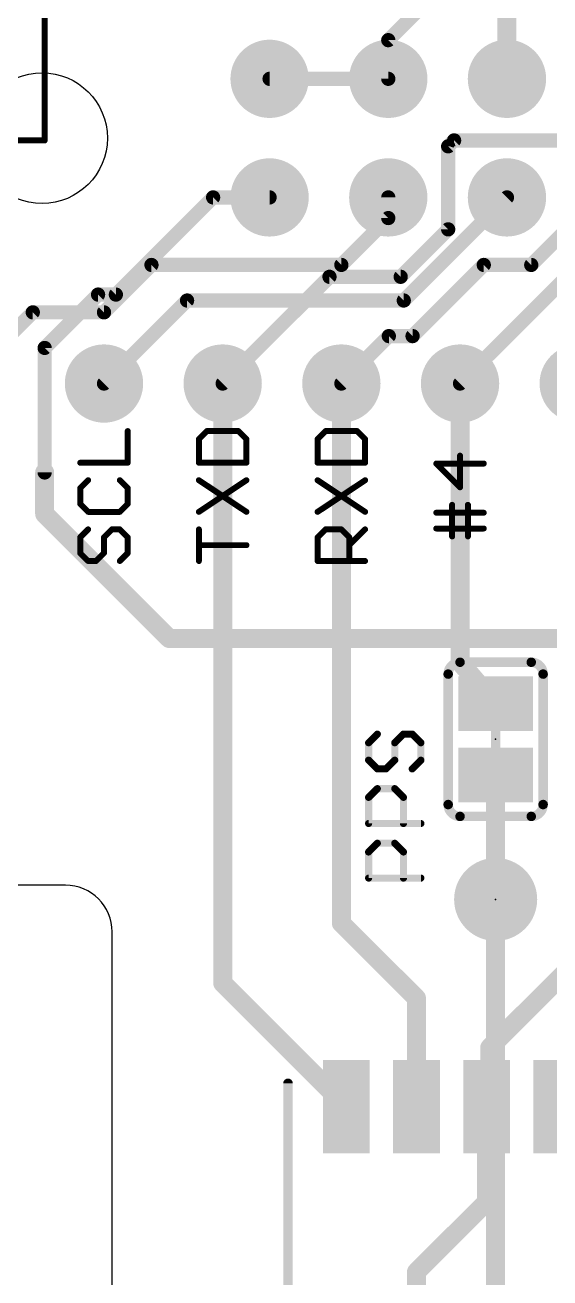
# Model space of a CAD drawing. Extents: x -16.4 to 65.3, y 1 to 69.7.
# Drawn here: x 3.39 to 14.62, y 29.1 to 55.94 of the extents above; entities that cross this region are included whole.
import ezdxf

# ---------------------------------------------------------------- set-up
doc = ezdxf.new("R2010")
doc.units = 0
for name, color, linetype in [('1', 12, 'CONTINUOUS'), ('16', 132, 'CONTINUOUS'), ('17', 110, 'CONTINUOUS'), ('20', 40, 'CONTINUOUS'), ('21', 40, 'CONTINUOUS'), ('23', 53, 'CONTINUOUS'), ('47', 253, 'CONTINUOUS')]:
    doc.layers.add(name, color=color, linetype=linetype)

# ---------------------------------------------------------------- blocks, each defined once
blk = doc.blocks.new('ROUNDP')
at = {"const_width": 0.5}
blk.add_lwpolyline([(0, -0.25, 1), (0, 0.25, 1), (0, -0.25)], format="xyb", dxfattribs=at)
blk = doc.blocks.new('RECT')
blk.add_solid([(-0.5, -0.5), (0.5, -0.5), (-0.5, 0.5), (0.5, 0.5)])

msp = doc.modelspace()

# ---------------------------------------------------------------- linework, layer by layer
at = {"layer": '1'}
for points, const_width in [([(11.938, 56.388), (11.164, 55.614)], 0.3048), ([(11.164, 55.614), (11.164, 54.786)], 0.3048), ([(11.164, 51.804), (11.164, 52.246)], 0.3048), ([(11.496, 50.038), (13.704, 52.246)], 0.3048), ([(10.16, 50.8), (11.164, 51.804)], 0.3048), ([(12.7, 48.26), (16.244, 51.804)], 0.3048), ([(14.224, 50.8), (14.986, 51.562)], 0.3048), ([(5.08, 49.784), (6.096, 50.8)], 0.3048), ([(6.096, 50.8), (10.16, 50.8)], 0.3048), ([(11.684, 49.276), (13.208, 50.8)], 0.3048), ([(13.208, 50.8), (14.224, 50.8)], 0.3048), ([(5.08, 48.26), (6.858, 50.038)], 0.3048), ([(6.858, 50.038), (11.496, 50.038)], 0.3048), ([(2.54, 48.768), (3.556, 49.784)], 0.3048), ([(3.556, 49.784), (5.08, 49.784)], 0.3048), ([(10.16, 48.26), (11.176, 49.276)], 0.3048), ([(11.176, 49.276), (11.684, 49.276)], 0.3048), ([(7.62, 35.421), (7.62, 48.26)], 0.4064), ([(10.16, 36.703), (10.16, 48.26)], 0.4064), ([(12.7, 48.26), (12.7, 42.291)], 0.4064), ([(12.7, 42.291), (13.462, 41.402)], 0.4064), ([(13.462, 39.878), (13.462, 37.211)], 0.4064), ([(11.768, 35.095), (10.16, 36.703)], 0.4064), ([(15.748, 36.449), (13.335, 34.036)], 0.4064), ([(10.268, 32.773), (7.62, 35.421)], 0.4064), ([(11.768, 32.773), (11.768, 35.095)], 0.4064), ([(13.335, 34.036), (13.335, 32.84)], 0.4064), ([(13.335, 32.84), (13.268, 32.773)], 0.4064), ([(13.268, 32.773), (13.268, 30.734)], 0.4064), ([(13.268, 30.734), (11.768, 29.234)], 0.4064), ([(11.768, 29.234), (11.768, 19.22)], 0.4064)]:
    msp.add_lwpolyline(points, dxfattribs=dict(at, const_width=const_width))
for points, const_width in [([(11.2402, 55.614, 1), (11.0878, 55.614)], 0.1524), ([(11.1101, 55.6679, 1), (11.2179, 55.5601)], 0.1524), ([(11.0878, 54.786, 1), (11.2402, 54.786)], 0.1524), ([(11.2402, 52.246, 1), (11.0878, 52.246)], 0.1524), ([(13.7579, 52.1921, 1), (13.6501, 52.2999)], 0.1524), ([(11.0878, 51.804, 1), (11.2402, 51.804)], 0.1524), ([(11.2179, 51.7501, 1), (11.1101, 51.8579)], 0.1524), ([(6.096, 50.8762, 1), (6.096, 50.7238)], 0.1524), ([(6.1499, 50.7461, 1), (6.0421, 50.8539)], 0.1524), ([(10.1061, 50.8539, 1), (10.2139, 50.7461)], 0.1524), ([(10.16, 50.7238, 1), (10.16, 50.8762)], 0.1524), ([(13.208, 50.8762, 1), (13.208, 50.7238)], 0.1524), ([(13.2619, 50.7461, 1), (13.1541, 50.8539)], 0.1524), ([(14.1701, 50.8539, 1), (14.2779, 50.7461)], 0.1524), ([(14.224, 50.7238, 1), (14.224, 50.8762)], 0.1524), ([(6.858, 50.1142, 1), (6.858, 49.9618)], 0.1524), ([(6.9119, 49.9841, 1), (6.8041, 50.0919)], 0.1524), ([(11.496, 49.9618, 1), (11.496, 50.1142)], 0.1524), ([(3.556, 49.8602, 1), (3.556, 49.7078)], 0.1524), ([(3.6099, 49.7301, 1), (3.5021, 49.8379)], 0.1524), ([(5.0261, 49.8379, 1), (5.1339, 49.7301)], 0.1524), ([(5.08, 49.7078, 1), (5.08, 49.8602)], 0.1524), ([(11.4421, 50.0919, 1), (11.5499, 49.9841)], 0.1524), ([(11.176, 49.3522, 1), (11.176, 49.1998)], 0.1524), ([(11.2299, 49.2221, 1), (11.1221, 49.3299)], 0.1524), ([(11.6301, 49.3299, 1), (11.7379, 49.2221)], 0.1524), ([(11.684, 49.1998, 1), (11.684, 49.3522)], 0.1524), ([(5.0261, 48.3139, 1), (5.1339, 48.2061)], 0.1524), ([(7.7216, 48.26, 1), (7.5184, 48.26)], 0.2032), ([(10.2616, 48.26, 1), (10.0584, 48.26)], 0.2032), ([(10.1061, 48.3139, 1), (10.2139, 48.2061)], 0.1524), ([(12.8016, 48.26, 1), (12.5984, 48.26)], 0.2032), ([(12.6461, 48.3139, 1), (12.7539, 48.2061)], 0.1524), ([(12.7771, 42.3571, 1), (12.6229, 42.2249)], 0.2032), ([(12.5984, 42.291, 1), (12.8016, 42.291)], 0.2032), ([(13.3849, 41.3359, 1), (13.5391, 41.4681)], 0.2032), ([(13.5636, 39.878, 1), (13.3604, 39.878)], 0.2032), ([(13.3604, 37.211, 1), (13.5636, 37.211)], 0.2032), ([(10.0584, 36.703, 1), (10.2616, 36.703)], 0.2032), ([(10.2318, 36.7748, 1), (10.0882, 36.6312)], 0.2032), ([(7.5184, 35.421, 1), (7.7216, 35.421)], 0.2032), ([(7.6918, 35.4928, 1), (7.5482, 35.3492)], 0.2032), ([(11.8696, 35.095, 1), (11.6664, 35.095)], 0.2032), ([(11.6962, 35.0232, 1), (11.8398, 35.1668)], 0.2032), ([(13.4366, 34.036, 1), (13.2334, 34.036)], 0.2032), ([(13.2632, 34.1078, 1), (13.4068, 33.9642)], 0.2032), ([(13.4068, 32.7682, 1), (13.2632, 32.9118)], 0.2032), ([(10.1962, 32.7012, 1), (10.3398, 32.8448)], 0.2032), ([(11.6664, 32.773, 1), (11.8696, 32.773)], 0.2032), ([(13.3696, 32.773, 1), (13.1664, 32.773)], 0.2032), ([(13.1962, 32.8448, 1), (13.3398, 32.7012)], 0.2032), ([(13.2334, 32.84, 1), (13.4366, 32.84)], 0.2032), ([(13.3398, 30.6622, 1), (13.1962, 30.8058)], 0.2032), ([(13.1664, 30.734, 1), (13.3696, 30.734)], 0.2032), ([(11.8696, 29.234, 1), (11.6664, 29.234)], 0.2032), ([(11.6962, 29.3058, 1), (11.8398, 29.1622)], 0.2032)]:
    msp.add_lwpolyline(points, format="xyb", dxfattribs=dict(at, const_width=const_width))
at = {"layer": '16'}
for points, const_width in [([(13.704, 54.786), (13.704, 56.388)], 0.4064), ([(11.164, 54.786), (8.624, 54.786)], 0.3048), ([(12.446, 53.34), (12.573, 53.467)], 0.3048), ([(12.446, 51.562), (12.446, 53.34)], 0.3048), ([(12.573, 53.467), (14.859, 53.467)], 0.3048), ([(7.415, 52.246), (5.334, 50.165)], 0.3048), ([(8.624, 52.246), (7.415, 52.246)], 0.3048), ([(11.43, 50.546), (12.446, 51.562)], 0.3048), ([(7.62, 48.26), (9.906, 50.546)], 0.3048), ([(9.906, 50.546), (11.43, 50.546)], 0.3048), ([(4.953, 50.165), (3.81, 49.022)], 0.3048), ([(5.334, 50.165), (4.953, 50.165)], 0.3048), ([(3.81, 49.022), (3.81, 46.355)], 0.3048), ([(3.81, 46.355), (3.81, 45.466)], 0.4064), ([(3.81, 45.466), (6.477, 42.799)], 0.4064), ([(6.477, 42.799), (19.812, 42.799)], 0.4064), ([(13.462, 37.211), (13.462, 20.32)], 0.4064)]:
    msp.add_lwpolyline(points, dxfattribs=dict(at, const_width=const_width))
for points, const_width in [([(8.624, 54.8622, 1), (8.624, 54.7098)], 0.1524), ([(11.164, 54.7098, 1), (11.164, 54.8622)], 0.1524), ([(13.6024, 54.786, 1), (13.8056, 54.786)], 0.2032), ([(12.5222, 53.34, 1), (12.3698, 53.34)], 0.1524), ([(12.3921, 53.3939, 1), (12.4999, 53.2861)], 0.1524), ([(12.573, 53.5432, 1), (12.573, 53.3908)], 0.1524), ([(12.6269, 53.4131, 1), (12.5191, 53.5209)], 0.1524), ([(7.415, 52.3222, 1), (7.415, 52.1698)], 0.1524), ([(7.4689, 52.1921, 1), (7.3611, 52.2999)], 0.1524), ([(8.624, 52.1698, 1), (8.624, 52.3222)], 0.1524), ([(12.3698, 51.562, 1), (12.5222, 51.562)], 0.1524), ([(12.4999, 51.5081, 1), (12.3921, 51.6159)], 0.1524), ([(9.906, 50.6222, 1), (9.906, 50.4698)], 0.1524), ([(9.9599, 50.4921, 1), (9.8521, 50.5999)], 0.1524), ([(11.3761, 50.5999, 1), (11.4839, 50.4921)], 0.1524), ([(11.43, 50.4698, 1), (11.43, 50.6222)], 0.1524), ([(4.953, 50.2412, 1), (4.953, 50.0888)], 0.1524), ([(5.0069, 50.1111, 1), (4.8991, 50.2189)], 0.1524), ([(5.2801, 50.2189, 1), (5.3879, 50.1111)], 0.1524), ([(5.334, 50.0888, 1), (5.334, 50.2412)], 0.1524), ([(3.8862, 49.022, 1), (3.7338, 49.022)], 0.1524), ([(3.7561, 49.0759, 1), (3.8639, 48.9681)], 0.1524), ([(7.5661, 48.3139, 1), (7.6739, 48.2061)], 0.1524), ([(3.9116, 46.355, 1), (3.7084, 46.355)], 0.2032), ([(3.7338, 46.355, 1), (3.8862, 46.355)], 0.1524), ([(3.8818, 45.5378, 1), (3.7382, 45.3942)], 0.2032), ([(3.7084, 45.466, 1), (3.9116, 45.466)], 0.2032), ([(6.477, 42.9006, 1), (6.477, 42.6974)], 0.2032), ([(6.4052, 42.7272, 1), (6.5488, 42.8708)], 0.2032), ([(13.5636, 37.211, 1), (13.3604, 37.211)], 0.2032)]:
    msp.add_lwpolyline(points, format="xyb", dxfattribs=dict(at, const_width=const_width))
at = {"layer": '20'}
for p, q in [((4.254, 37.516), (0.254, 37.516)), ((5.254, 21.516), (5.254, 36.516))]:
    msp.add_line(p, q, dxfattribs=at)
msp.add_circle((3.754, 53.516), 1.4, dxfattribs=at)
msp.add_arc((4.254, 36.516), 1, 0, 90, dxfattribs=at)
at = {"layer": '21'}
for points, const_width in [([(5.588, 46.5637), (5.588, 47.2416)], 0.127), ([(7.2806, 47.2416), (7.1111, 47.0722)], 0.127), ([(7.9585, 47.2416), (7.2806, 47.2416)], 0.127), ([(8.128, 47.0722), (7.9585, 47.2416)], 0.127), ([(9.8206, 47.2416), (9.6511, 47.0722)], 0.127), ([(10.4985, 47.2416), (9.8206, 47.2416)], 0.127), ([(10.668, 47.0722), (10.4985, 47.2416)], 0.127), ([(7.1111, 47.0722), (7.1111, 46.5637)], 0.127), ([(8.128, 46.5637), (8.128, 47.0722)], 0.127), ([(9.6511, 47.0722), (9.6511, 46.5637)], 0.127), ([(10.668, 46.5637), (10.668, 47.0722)], 0.127), ([(12.6996, 46.0375), (12.6996, 46.7154)], 0.127), ([(4.5711, 46.5637), (5.588, 46.5637)], 0.127), ([(7.1111, 46.5637), (8.128, 46.5637)], 0.127), ([(9.6511, 46.5637), (10.668, 46.5637)], 0.127), ([(13.208, 46.5459), (12.1911, 46.5459)], 0.127), ([(12.1911, 46.5459), (12.6996, 46.0375)], 0.127), ([(4.7406, 46.1892), (4.5711, 46.0197)], 0.127), ([(5.588, 46.0197), (5.4185, 46.1892)], 0.127), ([(7.1111, 45.5113), (8.128, 46.1892)], 0.127), ([(7.1111, 46.1892), (8.128, 45.5113)], 0.127), ([(9.6511, 45.5113), (10.668, 46.1892)], 0.127), ([(9.6511, 46.1892), (10.668, 45.5113)], 0.127), ([(4.5711, 46.0197), (4.5711, 45.6808)], 0.127), ([(5.588, 45.6808), (5.588, 46.0197)], 0.127), ([(4.5711, 45.6808), (4.7406, 45.5113)], 0.127), ([(5.4185, 45.5113), (5.588, 45.6808)], 0.127), ([(12.5301, 45.4935), (12.5301, 45.663)], 0.127), ([(12.869, 44.985), (12.869, 45.663)], 0.127), ([(4.7406, 45.5113), (5.4185, 45.5113)], 0.127), ([(12.1911, 45.4935), (13.208, 45.4935)], 0.127), ([(12.5301, 44.985), (12.5301, 45.4935)], 0.127), ([(4.7406, 45.1367), (4.5711, 44.9672)], 0.127), ([(5.0796, 44.9672), (5.249, 45.1367)], 0.127), ([(5.249, 45.1367), (5.4185, 45.1367)], 0.127), ([(5.4185, 45.1367), (5.588, 44.9672)], 0.127), ([(7.1111, 44.4588), (7.1111, 45.1367)], 0.127), ([(9.6511, 44.9672), (9.8206, 45.1367)], 0.127), ([(9.8206, 45.1367), (10.1596, 45.1367)], 0.127), ([(10.1596, 45.1367), (10.329, 44.9672)], 0.127), ([(10.329, 44.7978), (10.668, 45.1367)], 0.127), ([(13.208, 45.1545), (12.1911, 45.1545)], 0.127), ([(4.5711, 44.9672), (4.5711, 44.6283)], 0.127), ([(5.0796, 44.6283), (5.0796, 44.9672)], 0.127), ([(5.588, 44.9672), (5.588, 44.6283)], 0.127), ([(8.128, 44.7978), (7.1111, 44.7978)], 0.127), ([(9.6511, 44.4588), (9.6511, 44.9672)], 0.127), ([(10.329, 44.9672), (10.329, 44.4588)], 0.127), ([(4.5711, 44.6283), (4.7406, 44.4588)], 0.127), ([(4.9101, 44.4588), (5.0796, 44.6283)], 0.127), ([(5.588, 44.6283), (5.4185, 44.4588)], 0.127), ([(4.7406, 44.4588), (4.9101, 44.4588)], 0.127), ([(10.668, 44.4588), (9.6511, 44.4588)], 0.127), ([(12.446, 39.243), (12.446, 42.037)], 0.2032), ([(12.7, 42.291), (14.224, 42.291)], 0.2032), ([(14.478, 42.037), (14.478, 39.243)], 0.2032), ([(10.9297, 40.7527), (10.7432, 40.5663)], 0.1524), ([(11.3025, 40.5663), (11.489, 40.7527)], 0.1524), ([(11.489, 40.7527), (11.6754, 40.7527)], 0.1524), ([(11.6754, 40.7527), (11.8618, 40.5663)], 0.1524), ([(10.7432, 40.5663), (10.7432, 40.1934)], 0.1524), ([(11.3025, 40.1934), (11.3025, 40.5663)], 0.1524), ([(11.8618, 40.5663), (11.8618, 40.1934)], 0.1524), ([(10.7432, 40.1934), (10.9297, 40.007)], 0.1524), ([(11.1161, 40.007), (11.3025, 40.1934)], 0.1524), ([(11.8618, 40.1934), (11.6754, 40.007)], 0.1524), ([(10.9297, 40.007), (11.1161, 40.007)], 0.1524), ([(10.7432, 39.3969), (10.9297, 39.5833)], 0.1524), ([(10.7432, 38.8376), (10.7432, 39.3969)], 0.1524), ([(10.9297, 39.5833), (11.3025, 39.5833)], 0.1524), ([(11.3025, 39.5833), (11.489, 39.3969)], 0.1524), ([(11.489, 39.3969), (11.489, 38.8376)], 0.1524), ([(11.8618, 38.8376), (10.7432, 38.8376)], 0.1524), ([(12.7, 38.989), (14.224, 38.989)], 0.2032), ([(10.7432, 38.2275), (10.9297, 38.4139)], 0.1524), ([(10.9297, 38.4139), (11.3025, 38.4139)], 0.1524), ([(11.3025, 38.4139), (11.489, 38.2275)], 0.1524), ([(10.7432, 37.6682), (10.7432, 38.2275)], 0.1524), ([(11.489, 38.2275), (11.489, 37.6682)], 0.1524), ([(11.8618, 37.6682), (10.7432, 37.6682)], 0.1524), ([(9.018, 17.273), (9.018, 33.273)], 0.2032)]:
    msp.add_lwpolyline(points, dxfattribs=dict(at, const_width=const_width))
for points, const_width in [([(5.6197, 47.2416, 1), (5.5563, 47.2416)], 0.0635), ([(7.2806, 47.2734, 1), (7.2806, 47.2099)], 0.0635), ([(7.3031, 47.2192, 1), (7.2582, 47.2641)], 0.0635), ([(7.981, 47.2641, 1), (7.9361, 47.2192)], 0.0635), ([(7.9585, 47.2099, 1), (7.9585, 47.2734)], 0.0635), ([(9.8206, 47.2734, 1), (9.8206, 47.2099)], 0.0635), ([(9.8431, 47.2192, 1), (9.7982, 47.2641)], 0.0635), ([(10.521, 47.2641, 1), (10.4761, 47.2192)], 0.0635), ([(10.4985, 47.2099, 1), (10.4985, 47.2734)], 0.0635), ([(7.1429, 47.0722, 1), (7.0794, 47.0722)], 0.0635), ([(7.0887, 47.0946, 1), (7.1336, 47.0497)], 0.0635), ([(8.1598, 47.0722, 1), (8.0962, 47.0722)], 0.0635), ([(8.1055, 47.0497, 1), (8.1505, 47.0946)], 0.0635), ([(9.6829, 47.0722, 1), (9.6194, 47.0722)], 0.0635), ([(9.6287, 47.0946, 1), (9.6736, 47.0497)], 0.0635), ([(10.6998, 47.0722, 1), (10.6363, 47.0722)], 0.0635), ([(10.6455, 47.0497, 1), (10.6905, 47.0946)], 0.0635), ([(12.7313, 46.7154, 1), (12.6678, 46.7154)], 0.0635), ([(4.5711, 46.5955, 1), (4.5711, 46.532)], 0.0635), ([(5.5563, 46.5637, 1), (5.6197, 46.5637)], 0.0635), ([(5.588, 46.532, 1), (5.588, 46.5955)], 0.0635), ([(7.1111, 46.5955, 1), (7.1111, 46.532)], 0.0635), ([(7.0794, 46.5637, 1), (7.1429, 46.5637)], 0.0635), ([(8.0962, 46.5637, 1), (8.1598, 46.5637)], 0.0635), ([(8.128, 46.532, 1), (8.128, 46.5955)], 0.0635), ([(9.6511, 46.5955, 1), (9.6511, 46.532)], 0.0635), ([(9.6194, 46.5637, 1), (9.6829, 46.5637)], 0.0635), ([(10.6363, 46.5637, 1), (10.6998, 46.5637)], 0.0635), ([(10.668, 46.532, 1), (10.668, 46.5955)], 0.0635), ([(12.1911, 46.5777, 1), (12.1911, 46.5142)], 0.0635), ([(12.2136, 46.5684, 1), (12.1687, 46.5235)], 0.0635), ([(13.208, 46.5142, 1), (13.208, 46.5777)], 0.0635), ([(4.7631, 46.1667, 1), (4.7182, 46.2116)], 0.0635), ([(5.441, 46.2116, 1), (5.3961, 46.1667)], 0.0635), ([(7.1287, 46.2156, 1), (7.0935, 46.1628)], 0.0635), ([(8.1456, 46.1628, 1), (8.1104, 46.2156)], 0.0635), ([(9.6687, 46.2156, 1), (9.6335, 46.1628)], 0.0635), ([(10.6856, 46.1628, 1), (10.6504, 46.2156)], 0.0635), ([(4.6029, 46.0197, 1), (4.5394, 46.0197)], 0.0635), ([(4.5487, 46.0422, 1), (4.5936, 45.9973)], 0.0635), ([(5.6197, 46.0197, 1), (5.5563, 46.0197)], 0.0635), ([(5.5655, 45.9973, 1), (5.6105, 46.0422)], 0.0635), ([(12.6678, 46.0375, 1), (12.7313, 46.0375)], 0.0635), ([(12.6771, 46.015, 1), (12.722, 46.06)], 0.0635), ([(4.5394, 45.6808, 1), (4.6029, 45.6808)], 0.0635), ([(4.5936, 45.7032, 1), (4.5487, 45.6583)], 0.0635), ([(5.5563, 45.6808, 1), (5.6197, 45.6808)], 0.0635), ([(5.6105, 45.6583, 1), (5.5655, 45.7032)], 0.0635), ([(12.5618, 45.663, 1), (12.4983, 45.663)], 0.0635), ([(12.9008, 45.663, 1), (12.8373, 45.663)], 0.0635), ([(4.7406, 45.543, 1), (4.7406, 45.4795)], 0.0635), ([(4.7182, 45.4888, 1), (4.7631, 45.5337)], 0.0635), ([(5.3961, 45.5337, 1), (5.441, 45.4888)], 0.0635), ([(5.4185, 45.4795, 1), (5.4185, 45.543)], 0.0635), ([(7.0935, 45.5377, 1), (7.1287, 45.4849)], 0.0635), ([(8.1104, 45.4849, 1), (8.1456, 45.5377)], 0.0635), ([(9.6335, 45.5377, 1), (9.6687, 45.4849)], 0.0635), ([(10.6504, 45.4849, 1), (10.6856, 45.5377)], 0.0635), ([(12.1911, 45.5252, 1), (12.1911, 45.4617)], 0.0635), ([(12.5618, 45.4935, 1), (12.4983, 45.4935)], 0.0635), ([(12.4983, 45.4935, 1), (12.5618, 45.4935)], 0.0635), ([(13.208, 45.4617, 1), (13.208, 45.5252)], 0.0635), ([(4.7631, 45.1143, 1), (4.7182, 45.1592)], 0.0635), ([(5.249, 45.1685, 1), (5.249, 45.105)], 0.0635), ([(5.2715, 45.1143, 1), (5.2266, 45.1592)], 0.0635), ([(5.441, 45.1592, 1), (5.3961, 45.1143)], 0.0635), ([(5.4185, 45.105, 1), (5.4185, 45.1685)], 0.0635), ([(7.1429, 45.1367, 1), (7.0794, 45.1367)], 0.0635), ([(9.8206, 45.1685, 1), (9.8206, 45.105)], 0.0635), ([(9.8431, 45.1143, 1), (9.7982, 45.1592)], 0.0635), ([(10.182, 45.1592, 1), (10.1371, 45.1143)], 0.0635), ([(10.1596, 45.105, 1), (10.1596, 45.1685)], 0.0635), ([(10.6905, 45.1143, 1), (10.6455, 45.1592)], 0.0635), ([(12.1911, 45.1863, 1), (12.1911, 45.1228)], 0.0635), ([(13.208, 45.1228, 1), (13.208, 45.1863)], 0.0635), ([(4.6029, 44.9672, 1), (4.5394, 44.9672)], 0.0635), ([(4.5487, 44.9897, 1), (4.5936, 44.9448)], 0.0635), ([(5.1113, 44.9672, 1), (5.0478, 44.9672)], 0.0635), ([(5.0571, 44.9897, 1), (5.102, 44.9448)], 0.0635), ([(5.6197, 44.9672, 1), (5.5563, 44.9672)], 0.0635), ([(5.5655, 44.9448, 1), (5.6105, 44.9897)], 0.0635), ([(7.1111, 44.8295, 1), (7.1111, 44.766)], 0.0635), ([(8.128, 44.766, 1), (8.128, 44.8295)], 0.0635), ([(9.6829, 44.9672, 1), (9.6194, 44.9672)], 0.0635), ([(9.6287, 44.9897, 1), (9.6736, 44.9448)], 0.0635), ([(10.3608, 44.9672, 1), (10.2973, 44.9672)], 0.0635), ([(10.3066, 44.8202, 1), (10.3515, 44.7753)], 0.0635), ([(10.3066, 44.9448, 1), (10.3515, 44.9897)], 0.0635), ([(12.4983, 44.985, 1), (12.5618, 44.985)], 0.0635), ([(12.8373, 44.985, 1), (12.9008, 44.985)], 0.0635), ([(4.5394, 44.6283, 1), (4.6029, 44.6283)], 0.0635), ([(4.5936, 44.6507, 1), (4.5487, 44.6058)], 0.0635), ([(5.0478, 44.6283, 1), (5.1113, 44.6283)], 0.0635), ([(5.102, 44.6058, 1), (5.0571, 44.6507)], 0.0635), ([(5.5563, 44.6283, 1), (5.6197, 44.6283)], 0.0635), ([(5.6105, 44.6058, 1), (5.5655, 44.6507)], 0.0635), ([(4.7406, 44.4906, 1), (4.7406, 44.4271)], 0.0635), ([(4.7182, 44.4364, 1), (4.7631, 44.4813)], 0.0635), ([(4.8876, 44.4813, 1), (4.9325, 44.4364)], 0.0635), ([(4.9101, 44.4271, 1), (4.9101, 44.4906)], 0.0635), ([(5.3961, 44.4813, 1), (5.441, 44.4364)], 0.0635), ([(7.0794, 44.4588, 1), (7.1429, 44.4588)], 0.0635), ([(9.6511, 44.4906, 1), (9.6511, 44.4271)], 0.0635), ([(9.6194, 44.4588, 1), (9.6829, 44.4588)], 0.0635), ([(10.2973, 44.4588, 1), (10.3608, 44.4588)], 0.0635), ([(10.668, 44.4271, 1), (10.668, 44.4906)], 0.0635), ([(12.7, 42.291, 0.4142), (12.446, 42.037)], 0.2032), ([(12.4968, 42.037, 1), (12.3952, 42.037)], 0.1016), ([(12.7, 42.3418, 1), (12.7, 42.2402)], 0.1016), ([(12.7, 42.2402, 1), (12.7, 42.3418)], 0.1016), ([(14.478, 42.037, 0.4142), (14.224, 42.291)], 0.2032), ([(14.224, 42.3418, 1), (14.224, 42.2402)], 0.1016), ([(14.224, 42.2402, 1), (14.224, 42.3418)], 0.1016), ([(14.5288, 42.037, 1), (14.4272, 42.037)], 0.1016), ([(12.3952, 42.037, 1), (12.4968, 42.037)], 0.1016), ([(14.4272, 42.037, 1), (14.5288, 42.037)], 0.1016), ([(10.9566, 40.7258, 1), (10.9027, 40.7796)], 0.0762), ([(11.489, 40.7908, 1), (11.489, 40.7146)], 0.0762), ([(11.5159, 40.7258, 1), (11.462, 40.7796)], 0.0762), ([(11.7023, 40.7796, 1), (11.6484, 40.7258)], 0.0762), ([(11.6754, 40.7146, 1), (11.6754, 40.7908)], 0.0762), ([(10.7813, 40.5663, 1), (10.7051, 40.5663)], 0.0762), ([(10.7163, 40.5932, 1), (10.7702, 40.5393)], 0.0762), ([(11.3406, 40.5663, 1), (11.2644, 40.5663)], 0.0762), ([(11.2756, 40.5932, 1), (11.3295, 40.5393)], 0.0762), ([(11.8999, 40.5663, 1), (11.8237, 40.5663)], 0.0762), ([(11.8349, 40.5393, 1), (11.8887, 40.5932)], 0.0762), ([(10.7702, 40.2204, 1), (10.7163, 40.1665)], 0.0762), ([(11.3295, 40.1665, 1), (11.2756, 40.2204)], 0.0762), ([(11.8887, 40.1665, 1), (11.8349, 40.2204)], 0.0762), ([(10.7051, 40.1934, 1), (10.7813, 40.1934)], 0.0762), ([(10.9297, 40.0451, 1), (10.9297, 39.9689)], 0.0762), ([(10.9027, 39.9801, 1), (10.9566, 40.0339)], 0.0762), ([(11.0892, 40.0339, 1), (11.143, 39.9801)], 0.0762), ([(11.1161, 39.9689, 1), (11.1161, 40.0451)], 0.0762), ([(11.2644, 40.1934, 1), (11.3406, 40.1934)], 0.0762), ([(11.6484, 40.0339, 1), (11.7023, 39.9801)], 0.0762), ([(11.8237, 40.1934, 1), (11.8999, 40.1934)], 0.0762), ([(10.7813, 39.3969, 1), (10.7051, 39.3969)], 0.0762), ([(10.7163, 39.4238, 1), (10.7702, 39.3699)], 0.0762), ([(10.9297, 39.6214, 1), (10.9297, 39.5452)], 0.0762), ([(10.9566, 39.5564, 1), (10.9027, 39.6102)], 0.0762), ([(11.3295, 39.6102, 1), (11.2756, 39.5564)], 0.0762), ([(11.3025, 39.5452, 1), (11.3025, 39.6214)], 0.0762), ([(11.5271, 39.3969, 1), (11.4509, 39.3969)], 0.0762), ([(11.462, 39.3699, 1), (11.5159, 39.4238)], 0.0762), ([(12.446, 39.243, 0.4142), (12.7, 38.989)], 0.2032), ([(12.4968, 39.243, 1), (12.3952, 39.243)], 0.1016), ([(12.3952, 39.243, 1), (12.4968, 39.243)], 0.1016), ([(14.224, 38.989, 0.4142), (14.478, 39.243)], 0.2032), ([(14.5288, 39.243, 1), (14.4272, 39.243)], 0.1016), ([(14.4272, 39.243, 1), (14.5288, 39.243)], 0.1016), ([(10.7432, 38.8757, 1), (10.7432, 38.7995)], 0.0762), ([(11.8618, 38.7995, 1), (11.8618, 38.8757)], 0.0762), ([(12.7, 39.0398, 1), (12.7, 38.9382)], 0.1016), ([(12.7, 38.9382, 1), (12.7, 39.0398)], 0.1016), ([(14.224, 39.0398, 1), (14.224, 38.9382)], 0.1016), ([(14.224, 38.9382, 1), (14.224, 39.0398)], 0.1016), ([(10.7051, 38.8376, 1), (10.7813, 38.8376)], 0.0762), ([(11.4509, 38.8376, 1), (11.5271, 38.8376)], 0.0762), ([(10.9297, 38.452, 1), (10.9297, 38.3758)], 0.0762), ([(10.9566, 38.387, 1), (10.9027, 38.4408)], 0.0762), ([(11.3295, 38.4408, 1), (11.2756, 38.387)], 0.0762), ([(11.3025, 38.3758, 1), (11.3025, 38.452)], 0.0762), ([(10.7813, 38.2275, 1), (10.7051, 38.2275)], 0.0762), ([(10.7163, 38.2544, 1), (10.7702, 38.2005)], 0.0762), ([(11.5271, 38.2275, 1), (11.4509, 38.2275)], 0.0762), ([(11.462, 38.2005, 1), (11.5159, 38.2544)], 0.0762), ([(10.7432, 37.7063, 1), (10.7432, 37.6301)], 0.0762), ([(10.7051, 37.6682, 1), (10.7813, 37.6682)], 0.0762), ([(11.4509, 37.6682, 1), (11.5271, 37.6682)], 0.0762), ([(11.8618, 37.6301, 1), (11.8618, 37.7063)], 0.0762), ([(9.0688, 33.273, 1), (8.9672, 33.273)], 0.1016)]:
    msp.add_lwpolyline(points, format="xyb", dxfattribs=dict(at, const_width=const_width))
at = {"layer": '23'}
for p in [(13.462, 40.64), (13.462, 37.211)]:
    msp.add_point(p, dxfattribs=at)
at = {"layer": '47', "const_width": 0.13}
for points in [[(3.81, 53.467), (3.81, 60.624)], [(3.81, 53.467), (-7.157, 53.467)]]:
    msp.add_lwpolyline(points, dxfattribs=at)
at = {"layer": '47', "const_width": 0.065}
for points in [[(3.7775, 53.467, 1), (3.8425, 53.467)], [(3.81, 53.4345, 1), (3.81, 53.4995)]]:
    msp.add_lwpolyline(points, format="xyb", dxfattribs=at)

# ---------------------------------------------------------------- block references
at = {"layer": '1', "rotation": 270}
for p, xscale, yscale in [((13.462, 41.402), 1.1684, 1.6002), ((13.462, 40.64), 0.635, 0.2032), ((13.462, 39.878), 1.1684, 1.6002)]:
    msp.add_blockref('RECT', p, dxfattribs=dict(at, xscale=xscale, yscale=yscale))
at = {"layer": '1', "xscale": 2, "rotation": 270}
for p in [(10.268, 32.773), (11.768, 32.773), (13.268, 32.773), (14.768, 32.773)]:
    msp.add_blockref('RECT', p, dxfattribs=at)
at = {"layer": '17'}
for p, xscale, yscale in [((8.624, 54.786), 1.6764, 1.6764), ((8.624, 54.786), 1.6764, 1.6764), ((11.164, 54.786), 1.6764, 1.6764), ((11.164, 54.786), 1.6764, 1.6764), ((13.704, 54.786), 1.6764, 1.6764), ((13.704, 54.786), 1.6764, 1.6764), ((8.624, 52.246), 1.6764, 1.6764), ((8.624, 52.246), 1.6764, 1.6764), ((11.164, 52.246), 1.6764, 1.6764), ((11.164, 52.246), 1.6764, 1.6764), ((13.704, 52.246), 1.6764, 1.6764), ((13.704, 52.246), 1.6764, 1.6764), ((13.462, 37.211), 1.778, 1.778), ((13.462, 37.211), 1.778, 1.778)]:
    msp.add_blockref('ROUNDP', p, dxfattribs=dict(at, xscale=xscale, yscale=yscale))
at = {"layer": '17', "xscale": 1.6764, "yscale": 1.6764, "rotation": 90}
for p in [(5.08, 48.26), (5.08, 48.26), (7.62, 48.26), (7.62, 48.26), (10.16, 48.26), (10.16, 48.26), (12.7, 48.26), (12.7, 48.26), (15.24, 48.26), (15.24, 48.26)]:
    msp.add_blockref('ROUNDP', p, dxfattribs=at)

doc.saveas('drawing.dxf')
